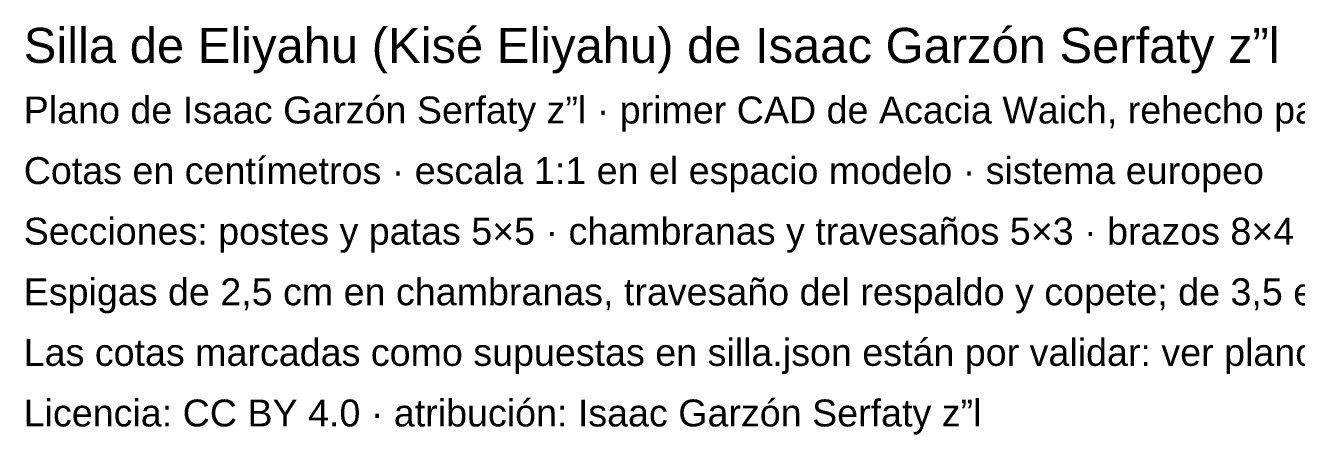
# Model space of a CAD drawing. Header units: centimetres. Extents: x -15 to 522, y -127 to 182.
# Drawn here: x 222.1 to 316.5, y 2.4 to 32.8 of the extents above; entities that cross this region are included whole.
import ezdxf

# ---------------------------------------------------------------- set-up
doc = ezdxf.new("R2010")
doc.units = ezdxf.units.CM
doc.header["$LTSCALE"] = 10
doc.layers.add('TEXTO', color=7, linetype='CONTINUOUS', lineweight=25)
doc.styles.add('ARIAL', font='arial.ttf')

msp = doc.modelspace()

# ---------------------------------------------------------------- texts
at = {"layer": 'TEXTO', "style": 'ARIAL'}
for s, height, p in [('Silla de Eliyahu (Kisé Eliyahu) de Isaac Garzón Serfaty z”l', 2.6, (222, 30)), ('Plano de Isaac Garzón Serfaty z”l · primer CAD de Acacia Waich, rehecho para este repositorio', 2, (222, 25.5)), ('Cotas en centímetros · escala 1:1 en el espacio modelo · sistema europeo', 2, (222, 21)), ('Secciones: postes y patas 5×5 · chambranas y travesaños 5×3 · brazos 8×4 · copete 26×3', 2, (222, 16.5)), ('Espigas de 2,5 cm en chambranas, travesaño del respaldo y copete; de 3,5 en travesaños del asiento, brazos y patas. Donde dos espigas entran en el mismo poste a la misma altura, se cortan a inglete. Grueso de espiga: 1 cm en piezas de 3', 2, (222, 12)), ('Las cotas marcadas como supuestas en silla.json están por validar: ver plano/DUDAS.md', 2, (222, 7.5)), ('Licencia: CC BY 4.0 · atribución: Isaac Garzón Serfaty z”l', 2, (222, 3))]:
    msp.add_text(s, height=height, dxfattribs=at).set_placement(p)

doc.saveas('drawing.dxf')
